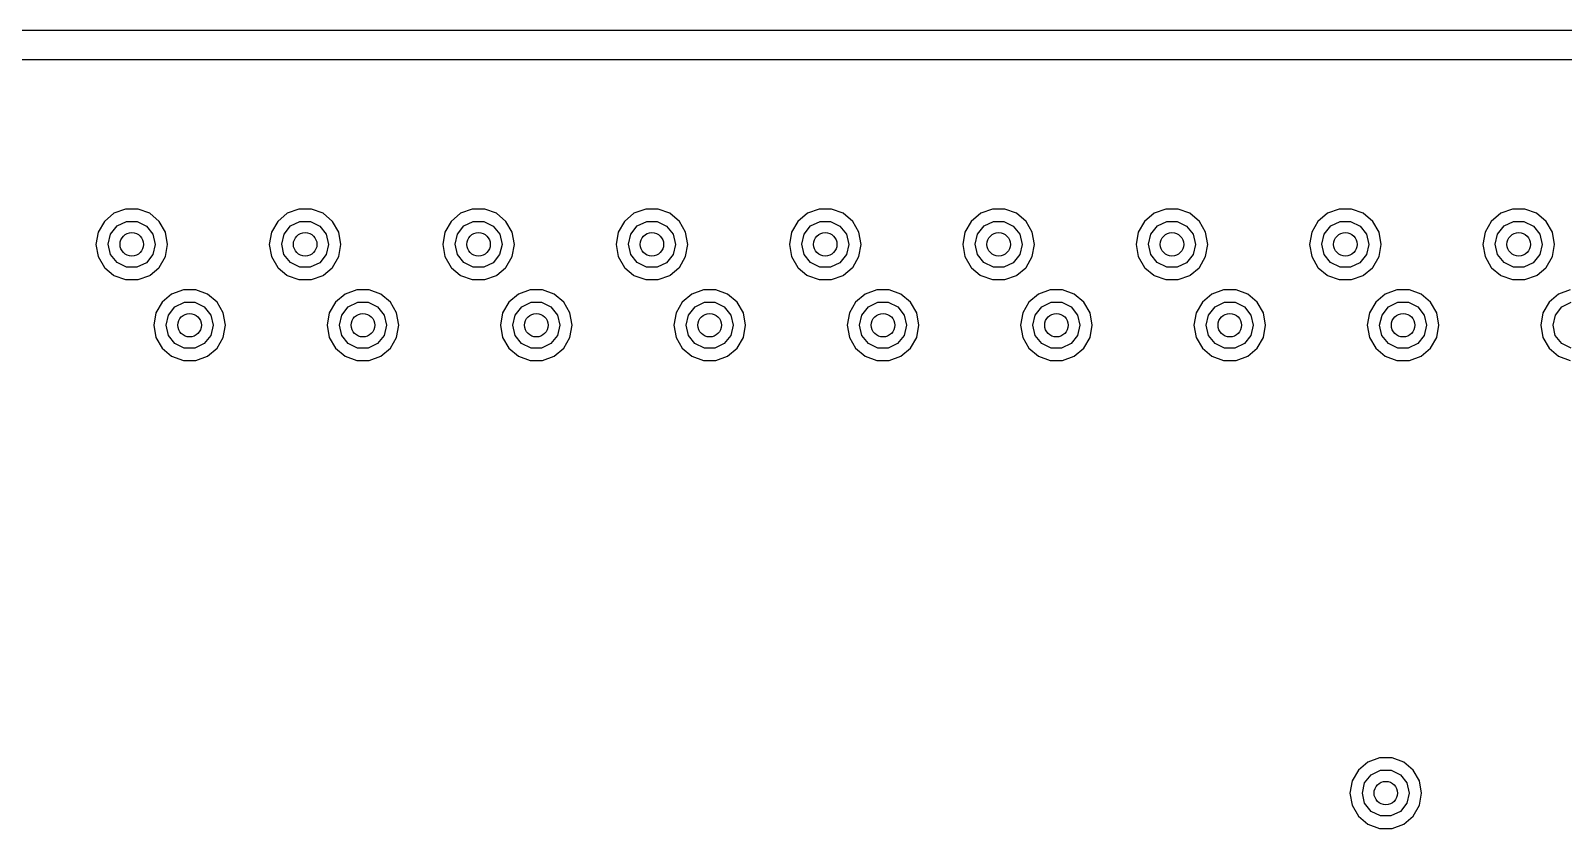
# Model space of a CAD drawing. Extents: x 2.01 to 4.77, y -4.11 to -1.35.
# Drawn here: x 2.584 to 3.106, y -1.908 to -1.636 of the extents above; entities that cross this region are included whole.
import ezdxf

# ---------------------------------------------------------------- set-up
doc = ezdxf.new("R2010")
doc.units = 0
doc.header["$MEASUREMENT"] = 0
doc.layers.add('BLACK', color=7, linetype='CONTINUOUS')

msp = doc.modelspace()

# ---------------------------------------------------------------- linework, layer by layer
at = {"layer": 'BLACK', "linetype": 'CONTINUOUS'}
for p, q in [((3.78411, -1.63583), (2.40854, -1.63583)), ((2.41864, -1.64567), (3.33682, -1.64567)), ((2.61599, -1.69664), (2.61201, -1.69809)), ((2.62023, -1.69664), (2.61599, -1.69664)), ((2.62421, -1.69809), (2.62023, -1.69664)), ((2.67505, -1.69664), (2.67106, -1.69809)), ((2.67928, -1.69664), (2.67505, -1.69664)), ((2.68327, -1.69809), (2.67928, -1.69664)), ((2.7341, -1.69664), (2.73012, -1.69809)), ((2.73834, -1.69664), (2.7341, -1.69664)), ((2.74232, -1.69809), (2.73834, -1.69664)), ((2.79316, -1.69664), (2.78917, -1.69809)), ((2.79739, -1.69664), (2.79316, -1.69664)), ((2.80138, -1.69809), (2.79739, -1.69664)), ((2.85221, -1.69664), (2.84823, -1.69809)), ((2.85645, -1.69664), (2.85221, -1.69664)), ((2.86043, -1.69809), (2.85645, -1.69664)), ((2.91127, -1.69664), (2.90728, -1.69809)), ((2.91551, -1.69664), (2.91127, -1.69664)), ((2.91949, -1.69809), (2.91551, -1.69664)), ((2.97032, -1.69664), (2.96634, -1.69809)), ((2.97456, -1.69664), (2.97032, -1.69664)), ((2.97854, -1.69809), (2.97456, -1.69664)), ((3.02938, -1.69664), (3.02539, -1.69809)), ((3.03362, -1.69664), (3.02938, -1.69664)), ((3.0376, -1.69809), (3.03362, -1.69664)), ((3.08843, -1.69664), (3.08445, -1.69809)), ((3.09267, -1.69664), (3.08843, -1.69664)), ((3.09665, -1.69809), (3.09267, -1.69664)), ((2.60876, -1.70082), (2.60664, -1.70449)), ((2.61201, -1.69809), (2.60876, -1.70082)), ((2.61313, -1.7024), (2.61634, -1.70086)), ((2.61634, -1.70086), (2.6199, -1.70086)), ((2.6199, -1.70086), (2.6231, -1.70241)), ((2.62746, -1.70082), (2.62421, -1.69809)), ((2.62958, -1.70449), (2.62746, -1.70082)), ((2.66782, -1.70082), (2.6657, -1.70449)), ((2.67106, -1.69809), (2.66782, -1.70082)), ((2.67219, -1.7024), (2.67539, -1.70086)), ((2.67539, -1.70086), (2.67895, -1.70086)), ((2.67895, -1.70086), (2.68216, -1.70241)), ((2.68651, -1.70082), (2.68327, -1.69809)), ((2.68863, -1.70449), (2.68651, -1.70082)), ((2.72687, -1.70082), (2.72475, -1.70449)), ((2.73012, -1.69809), (2.72687, -1.70082)), ((2.73124, -1.7024), (2.73445, -1.70086)), ((2.73445, -1.70086), (2.73801, -1.70086)), ((2.73801, -1.70086), (2.74121, -1.70241)), ((2.74557, -1.70082), (2.74232, -1.69809)), ((2.74769, -1.70449), (2.74557, -1.70082)), ((2.78593, -1.70082), (2.78381, -1.70449)), ((2.78917, -1.69809), (2.78593, -1.70082)), ((2.7903, -1.7024), (2.7935, -1.70086)), ((2.7935, -1.70086), (2.79706, -1.70086)), ((2.79706, -1.70086), (2.80027, -1.70241)), ((2.80463, -1.70082), (2.80138, -1.69809)), ((2.80674, -1.70449), (2.80463, -1.70082)), ((2.84498, -1.70082), (2.84286, -1.70449)), ((2.84823, -1.69809), (2.84498, -1.70082)), ((2.84935, -1.7024), (2.85256, -1.70086)), ((2.85256, -1.70086), (2.85612, -1.70086)), ((2.85612, -1.70086), (2.85932, -1.70241)), ((2.86368, -1.70082), (2.86043, -1.69809)), ((2.8658, -1.70449), (2.86368, -1.70082)), ((2.90404, -1.70082), (2.90192, -1.70449)), ((2.90728, -1.69809), (2.90404, -1.70082)), ((2.90841, -1.7024), (2.91161, -1.70086)), ((2.91161, -1.70086), (2.91517, -1.70086)), ((2.91517, -1.70086), (2.91838, -1.70241)), ((2.92274, -1.70082), (2.91949, -1.69809)), ((2.92485, -1.70449), (2.92274, -1.70082)), ((2.96309, -1.70082), (2.96097, -1.70449)), ((2.96634, -1.69809), (2.96309, -1.70082)), ((2.96746, -1.7024), (2.97067, -1.70086)), ((2.97067, -1.70086), (2.97423, -1.70086)), ((2.97423, -1.70086), (2.97743, -1.70241)), ((2.98179, -1.70082), (2.97854, -1.69809)), ((2.98391, -1.70449), (2.98179, -1.70082)), ((3.02215, -1.70082), (3.02003, -1.70449)), ((3.02539, -1.69809), (3.02215, -1.70082)), ((3.02652, -1.7024), (3.02972, -1.70086)), ((3.02972, -1.70086), (3.03328, -1.70086)), ((3.03328, -1.70086), (3.03649, -1.70241)), ((3.04085, -1.70082), (3.0376, -1.69809)), ((3.04297, -1.70449), (3.04085, -1.70082)), ((3.0812, -1.70082), (3.07908, -1.70449)), ((3.08445, -1.69809), (3.0812, -1.70082)), ((3.08557, -1.7024), (3.08878, -1.70086)), ((3.08878, -1.70086), (3.09234, -1.70086)), ((3.09234, -1.70086), (3.09554, -1.70241)), ((3.0999, -1.70082), (3.09665, -1.69809)), ((3.10202, -1.70449), (3.0999, -1.70082)), ((2.60664, -1.70449), (2.60591, -1.70866)), ((2.61011, -1.70865), (2.61091, -1.70518)), ((2.61091, -1.70518), (2.61313, -1.7024)), ((2.6231, -1.70241), (2.62532, -1.70519)), ((2.62532, -1.70519), (2.62611, -1.70866)), ((2.63032, -1.70866), (2.62958, -1.70449)), ((2.6657, -1.70449), (2.66496, -1.70866)), ((2.66917, -1.70865), (2.66996, -1.70518)), ((2.66996, -1.70518), (2.67219, -1.7024)), ((2.68216, -1.70241), (2.68437, -1.70519)), ((2.68437, -1.70519), (2.68517, -1.70866)), ((2.68937, -1.70866), (2.68863, -1.70449)), ((2.72475, -1.70449), (2.72402, -1.70866)), ((2.72822, -1.70865), (2.72902, -1.70518)), ((2.72902, -1.70518), (2.73124, -1.7024)), ((2.74121, -1.70241), (2.74343, -1.70519)), ((2.74343, -1.70519), (2.74422, -1.70866)), ((2.74843, -1.70866), (2.74769, -1.70449)), ((2.78381, -1.70449), (2.78307, -1.70866)), ((2.78728, -1.70865), (2.78807, -1.70518)), ((2.78807, -1.70518), (2.7903, -1.7024)), ((2.80027, -1.70241), (2.80248, -1.70519)), ((2.80248, -1.70519), (2.80328, -1.70866)), ((2.80748, -1.70866), (2.80674, -1.70449)), ((2.84286, -1.70449), (2.84213, -1.70866)), ((2.84633, -1.70865), (2.84713, -1.70518)), ((2.84713, -1.70518), (2.84935, -1.7024)), ((2.85932, -1.70241), (2.86154, -1.70519)), ((2.86154, -1.70519), (2.86233, -1.70866)), ((2.86654, -1.70866), (2.8658, -1.70449)), ((2.90192, -1.70449), (2.90118, -1.70866)), ((2.90539, -1.70865), (2.90618, -1.70518)), ((2.90618, -1.70518), (2.90841, -1.7024)), ((2.91838, -1.70241), (2.92059, -1.70519)), ((2.92059, -1.70519), (2.92139, -1.70866)), ((2.92559, -1.70866), (2.92485, -1.70449)), ((2.96097, -1.70449), (2.96024, -1.70866)), ((2.96444, -1.70865), (2.96524, -1.70518)), ((2.96524, -1.70518), (2.96746, -1.7024)), ((2.97743, -1.70241), (2.97965, -1.70519)), ((2.97965, -1.70519), (2.98044, -1.70866)), ((2.98465, -1.70866), (2.98391, -1.70449)), ((3.02003, -1.70449), (3.01929, -1.70866)), ((3.0235, -1.70865), (3.02429, -1.70518)), ((3.02429, -1.70518), (3.02652, -1.7024)), ((3.03649, -1.70241), (3.0387, -1.70519)), ((3.0387, -1.70519), (3.0395, -1.70866)), ((3.0437, -1.70866), (3.04297, -1.70449)), ((3.07908, -1.70449), (3.07835, -1.70866)), ((3.08255, -1.70865), (3.08335, -1.70518)), ((3.08335, -1.70518), (3.08557, -1.7024)), ((3.09554, -1.70241), (3.09776, -1.70519)), ((3.09776, -1.70519), (3.09855, -1.70866)), ((3.10276, -1.70866), (3.10202, -1.70449)), ((2.60591, -1.70866), (2.60664, -1.71284)), ((2.6109, -1.71212), (2.61011, -1.70865)), ((2.61311, -1.7149), (2.6109, -1.71212)), ((2.62531, -1.71216), (2.62308, -1.71493)), ((2.62611, -1.70869), (2.62531, -1.71216)), ((2.62611, -1.70866), (2.62611, -1.70869)), ((2.62958, -1.71284), (2.63032, -1.70866)), ((2.66496, -1.70866), (2.6657, -1.71284)), ((2.66995, -1.71212), (2.66917, -1.70865)), ((2.67216, -1.7149), (2.66995, -1.71212)), ((2.68436, -1.71216), (2.68213, -1.71493)), ((2.68517, -1.70869), (2.68436, -1.71216)), ((2.68517, -1.70866), (2.68517, -1.70869)), ((2.68863, -1.71284), (2.68937, -1.70866)), ((2.72402, -1.70866), (2.72475, -1.71284)), ((2.72901, -1.71212), (2.72822, -1.70865)), ((2.73122, -1.7149), (2.72901, -1.71212)), ((2.74342, -1.71216), (2.74119, -1.71493)), ((2.74422, -1.70869), (2.74342, -1.71216)), ((2.74422, -1.70866), (2.74422, -1.70869)), ((2.74769, -1.71284), (2.74843, -1.70866)), ((2.78307, -1.70866), (2.78381, -1.71284)), ((2.78806, -1.71212), (2.78728, -1.70865)), ((2.79027, -1.7149), (2.78806, -1.71212)), ((2.80247, -1.71216), (2.80024, -1.71493)), ((2.80328, -1.70869), (2.80247, -1.71216)), ((2.80328, -1.70866), (2.80328, -1.70869)), ((2.80674, -1.71284), (2.80748, -1.70866)), ((2.84213, -1.70866), (2.84286, -1.71284)), ((2.84712, -1.71212), (2.84633, -1.70865)), ((2.84933, -1.7149), (2.84712, -1.71212)), ((2.86153, -1.71216), (2.8593, -1.71493)), ((2.86233, -1.70869), (2.86153, -1.71216)), ((2.86233, -1.70866), (2.86233, -1.70869)), ((2.8658, -1.71284), (2.86654, -1.70866)), ((2.90118, -1.70866), (2.90192, -1.71284)), ((2.90617, -1.71212), (2.90539, -1.70865)), ((2.90838, -1.7149), (2.90617, -1.71212)), ((2.92058, -1.71216), (2.91836, -1.71493)), ((2.92139, -1.70869), (2.92058, -1.71216)), ((2.92139, -1.70866), (2.92139, -1.70869)), ((2.92485, -1.71284), (2.92559, -1.70866)), ((2.96024, -1.70866), (2.96097, -1.71284)), ((2.96523, -1.71212), (2.96444, -1.70865)), ((2.96744, -1.7149), (2.96523, -1.71212)), ((2.97964, -1.71216), (2.97741, -1.71493)), ((2.98044, -1.70869), (2.97964, -1.71216)), ((2.98044, -1.70866), (2.98044, -1.70869)), ((2.98391, -1.71284), (2.98465, -1.70866)), ((3.01929, -1.70866), (3.02003, -1.71284)), ((3.02428, -1.71212), (3.0235, -1.70865)), ((3.02649, -1.7149), (3.02428, -1.71212)), ((3.03869, -1.71216), (3.03647, -1.71493)), ((3.0395, -1.70869), (3.03869, -1.71216)), ((3.0395, -1.70866), (3.0395, -1.70869)), ((3.04297, -1.71284), (3.0437, -1.70866)), ((3.07835, -1.70866), (3.07908, -1.71284)), ((3.08334, -1.71212), (3.08255, -1.70865)), ((3.08555, -1.7149), (3.08334, -1.71212)), ((3.09775, -1.71216), (3.09552, -1.71493)), ((3.09855, -1.70869), (3.09775, -1.71216)), ((3.09855, -1.70866), (3.09855, -1.70869)), ((3.10202, -1.71284), (3.10276, -1.70866)), ((2.60664, -1.71284), (2.60876, -1.71651)), ((2.60876, -1.71651), (2.60889, -1.71662)), ((2.60889, -1.71662), (2.61188, -1.71912)), ((2.61631, -1.71646), (2.61311, -1.7149)), ((2.61987, -1.71647), (2.61631, -1.71646)), ((2.62308, -1.71493), (2.61987, -1.71647)), ((2.62434, -1.71912), (2.62733, -1.71662)), ((2.62733, -1.71662), (2.62746, -1.71651)), ((2.62746, -1.71651), (2.62958, -1.71284)), ((2.6657, -1.71284), (2.66782, -1.71651)), ((2.66782, -1.71651), (2.66795, -1.71662)), ((2.66795, -1.71662), (2.67093, -1.71912)), ((2.67537, -1.71646), (2.67216, -1.7149)), ((2.67892, -1.71647), (2.67537, -1.71646)), ((2.68213, -1.71493), (2.67892, -1.71647)), ((2.6834, -1.71912), (2.68638, -1.71662)), ((2.68638, -1.71662), (2.68651, -1.71651)), ((2.68651, -1.71651), (2.68863, -1.71284)), ((2.72475, -1.71284), (2.72687, -1.71651)), ((2.72687, -1.71651), (2.727, -1.71662)), ((2.727, -1.71662), (2.72999, -1.71912)), ((2.73442, -1.71646), (2.73122, -1.7149)), ((2.73798, -1.71647), (2.73442, -1.71646)), ((2.74119, -1.71493), (2.73798, -1.71647)), ((2.74245, -1.71912), (2.74544, -1.71662)), ((2.74544, -1.71662), (2.74557, -1.71651)), ((2.74557, -1.71651), (2.74769, -1.71284)), ((2.78381, -1.71284), (2.78593, -1.71651)), ((2.78593, -1.71651), (2.78606, -1.71662)), ((2.78606, -1.71662), (2.78904, -1.71912)), ((2.79348, -1.71646), (2.79027, -1.7149)), ((2.79703, -1.71647), (2.79348, -1.71646)), ((2.80024, -1.71493), (2.79703, -1.71647)), ((2.80151, -1.71912), (2.80449, -1.71662)), ((2.80449, -1.71662), (2.80463, -1.71651)), ((2.80463, -1.71651), (2.80674, -1.71284)), ((2.84286, -1.71284), (2.84498, -1.71651)), ((2.84498, -1.71651), (2.84511, -1.71662)), ((2.84511, -1.71662), (2.8481, -1.71912)), ((2.85253, -1.71646), (2.84933, -1.7149)), ((2.85609, -1.71647), (2.85253, -1.71646)), ((2.8593, -1.71493), (2.85609, -1.71647)), ((2.86057, -1.71912), (2.86355, -1.71662)), ((2.86355, -1.71662), (2.86368, -1.71651)), ((2.86368, -1.71651), (2.8658, -1.71284)), ((2.90192, -1.71284), (2.90404, -1.71651)), ((2.90404, -1.71651), (2.90417, -1.71662)), ((2.90417, -1.71662), (2.90715, -1.71912)), ((2.91159, -1.71646), (2.90838, -1.7149)), ((2.91514, -1.71647), (2.91159, -1.71646)), ((2.91836, -1.71493), (2.91514, -1.71647)), ((2.91962, -1.71912), (2.9226, -1.71662)), ((2.9226, -1.71662), (2.92274, -1.71651)), ((2.92274, -1.71651), (2.92485, -1.71284)), ((2.96097, -1.71284), (2.96309, -1.71651)), ((2.96309, -1.71651), (2.96322, -1.71662)), ((2.96322, -1.71662), (2.96621, -1.71912)), ((2.97064, -1.71646), (2.96744, -1.7149)), ((2.9742, -1.71647), (2.97064, -1.71646)), ((2.97741, -1.71493), (2.9742, -1.71647)), ((2.97868, -1.71912), (2.98166, -1.71662)), ((2.98166, -1.71662), (2.98179, -1.71651)), ((2.98179, -1.71651), (2.98391, -1.71284)), ((3.02003, -1.71284), (3.02215, -1.71651)), ((3.02215, -1.71651), (3.02228, -1.71662)), ((3.02228, -1.71662), (3.02526, -1.71912)), ((3.0297, -1.71646), (3.02649, -1.7149)), ((3.03325, -1.71647), (3.0297, -1.71646)), ((3.03647, -1.71493), (3.03325, -1.71647)), ((3.03773, -1.71912), (3.04071, -1.71662)), ((3.04071, -1.71662), (3.04085, -1.71651)), ((3.04085, -1.71651), (3.04297, -1.71284)), ((3.07908, -1.71284), (3.0812, -1.71651)), ((3.0812, -1.71651), (3.08133, -1.71662)), ((3.08133, -1.71662), (3.08432, -1.71912)), ((3.08875, -1.71646), (3.08555, -1.7149)), ((3.09231, -1.71647), (3.08875, -1.71646)), ((3.09552, -1.71493), (3.09231, -1.71647)), ((3.09679, -1.71912), (3.09977, -1.71662)), ((3.09977, -1.71662), (3.0999, -1.71651)), ((3.0999, -1.71651), (3.10202, -1.71284)), ((2.61188, -1.71912), (2.61201, -1.71923)), ((2.61201, -1.71923), (2.61599, -1.72068)), ((2.61599, -1.72068), (2.62023, -1.72068)), ((2.62023, -1.72068), (2.62421, -1.71923)), ((2.62421, -1.71923), (2.62434, -1.71912)), ((2.67093, -1.71912), (2.67106, -1.71923)), ((2.67106, -1.71923), (2.67505, -1.72068)), ((2.67505, -1.72068), (2.67928, -1.72068)), ((2.67928, -1.72068), (2.68327, -1.71923)), ((2.68327, -1.71923), (2.6834, -1.71912)), ((2.72999, -1.71912), (2.73012, -1.71923)), ((2.73012, -1.71923), (2.7341, -1.72068)), ((2.7341, -1.72068), (2.73834, -1.72068)), ((2.73834, -1.72068), (2.74232, -1.71923)), ((2.74232, -1.71923), (2.74245, -1.71912)), ((2.78904, -1.71912), (2.78917, -1.71923)), ((2.78917, -1.71923), (2.79316, -1.72068)), ((2.79316, -1.72068), (2.79739, -1.72068)), ((2.79739, -1.72068), (2.80138, -1.71923)), ((2.80138, -1.71923), (2.80151, -1.71912)), ((2.8481, -1.71912), (2.84823, -1.71923)), ((2.84823, -1.71923), (2.85221, -1.72068)), ((2.85221, -1.72068), (2.85645, -1.72068)), ((2.85645, -1.72068), (2.86043, -1.71923)), ((2.86043, -1.71923), (2.86057, -1.71912)), ((2.90715, -1.71912), (2.90728, -1.71923)), ((2.90728, -1.71923), (2.91127, -1.72068)), ((2.91127, -1.72068), (2.91551, -1.72068)), ((2.91551, -1.72068), (2.91949, -1.71923)), ((2.91949, -1.71923), (2.91962, -1.71912)), ((2.96621, -1.71912), (2.96634, -1.71923)), ((2.96634, -1.71923), (2.97032, -1.72068)), ((2.97032, -1.72068), (2.97456, -1.72068)), ((2.97456, -1.72068), (2.97854, -1.71923)), ((2.97854, -1.71923), (2.97868, -1.71912)), ((3.02526, -1.71912), (3.02539, -1.71923)), ((3.02539, -1.71923), (3.02938, -1.72068)), ((3.02938, -1.72068), (3.03362, -1.72068)), ((3.03362, -1.72068), (3.0376, -1.71923)), ((3.0376, -1.71923), (3.03773, -1.71912)), ((3.08432, -1.71912), (3.08445, -1.71923)), ((3.08445, -1.71923), (3.08843, -1.72068)), ((3.08843, -1.72068), (3.09267, -1.72068)), ((3.09267, -1.72068), (3.09665, -1.71923)), ((3.09665, -1.71923), (3.09679, -1.71912)), ((2.63169, -1.72565), (2.62845, -1.72838)), ((2.63568, -1.7242), (2.63169, -1.72565)), ((2.63991, -1.7242), (2.63568, -1.7242)), ((2.6439, -1.72565), (2.63991, -1.7242)), ((2.64714, -1.72838), (2.6439, -1.72565)), ((2.69075, -1.72565), (2.6875, -1.72838)), ((2.69473, -1.7242), (2.69075, -1.72565)), ((2.69897, -1.7242), (2.69473, -1.7242)), ((2.70295, -1.72565), (2.69897, -1.7242)), ((2.7062, -1.72838), (2.70295, -1.72565)), ((2.7498, -1.72565), (2.74656, -1.72838)), ((2.75379, -1.7242), (2.7498, -1.72565)), ((2.75802, -1.7242), (2.75379, -1.7242)), ((2.76201, -1.72565), (2.75802, -1.7242)), ((2.76526, -1.72838), (2.76201, -1.72565)), ((2.80886, -1.72565), (2.80561, -1.72838)), ((2.81284, -1.7242), (2.80886, -1.72565)), ((2.81708, -1.7242), (2.81284, -1.7242)), ((2.82106, -1.72565), (2.81708, -1.7242)), ((2.82431, -1.72838), (2.82106, -1.72565)), ((2.86791, -1.72565), (2.86467, -1.72838)), ((2.8719, -1.7242), (2.86791, -1.72565)), ((2.87614, -1.7242), (2.8719, -1.7242)), ((2.88012, -1.72565), (2.87614, -1.7242)), ((2.88337, -1.72838), (2.88012, -1.72565)), ((2.92697, -1.72565), (2.92372, -1.72838)), ((2.93095, -1.7242), (2.92697, -1.72565)), ((2.93519, -1.7242), (2.93095, -1.7242)), ((2.93917, -1.72565), (2.93519, -1.7242)), ((2.94242, -1.72838), (2.93917, -1.72565)), ((2.98602, -1.72565), (2.98278, -1.72838)), ((2.99001, -1.7242), (2.98602, -1.72565)), ((2.99425, -1.7242), (2.99001, -1.7242)), ((2.99823, -1.72565), (2.99425, -1.7242)), ((3.00148, -1.72838), (2.99823, -1.72565)), ((3.04508, -1.72565), (3.04183, -1.72838)), ((3.04906, -1.7242), (3.04508, -1.72565)), ((3.0533, -1.7242), (3.04906, -1.7242)), ((3.05728, -1.72565), (3.0533, -1.7242)), ((3.06053, -1.72838), (3.05728, -1.72565)), ((3.10413, -1.72565), (3.10089, -1.72838)), ((3.10812, -1.7242), (3.10413, -1.72565)), ((2.62633, -1.73205), (2.62559, -1.73622)), ((2.62845, -1.72838), (2.62633, -1.73205)), ((2.6298, -1.73621), (2.63059, -1.73274)), ((2.63059, -1.73274), (2.63282, -1.72996)), ((2.63282, -1.72996), (2.63602, -1.72842)), ((2.63602, -1.72842), (2.63958, -1.72842)), ((2.63958, -1.72842), (2.64279, -1.72997)), ((2.64279, -1.72997), (2.645, -1.73275)), ((2.645, -1.73275), (2.6458, -1.73622)), ((2.64926, -1.73205), (2.64714, -1.72838)), ((2.65, -1.73622), (2.64926, -1.73205)), ((2.68538, -1.73205), (2.68465, -1.73622)), ((2.6875, -1.72838), (2.68538, -1.73205)), ((2.68885, -1.73621), (2.68965, -1.73274)), ((2.68965, -1.73274), (2.69187, -1.72996)), ((2.69187, -1.72996), (2.69508, -1.72842)), ((2.69508, -1.72842), (2.69864, -1.72842)), ((2.69864, -1.72842), (2.70184, -1.72997)), ((2.70184, -1.72997), (2.70406, -1.73275)), ((2.70406, -1.73275), (2.70485, -1.73622)), ((2.70832, -1.73205), (2.7062, -1.72838)), ((2.70906, -1.73622), (2.70832, -1.73205)), ((2.74444, -1.73205), (2.7437, -1.73622)), ((2.74656, -1.72838), (2.74444, -1.73205)), ((2.74791, -1.73621), (2.7487, -1.73274)), ((2.7487, -1.73274), (2.75093, -1.72996)), ((2.75093, -1.72996), (2.75413, -1.72842)), ((2.75413, -1.72842), (2.75769, -1.72842)), ((2.75769, -1.72842), (2.7609, -1.72997)), ((2.7609, -1.72997), (2.76311, -1.73275)), ((2.76311, -1.73275), (2.76391, -1.73622)), ((2.76737, -1.73205), (2.76526, -1.72838)), ((2.76811, -1.73622), (2.76737, -1.73205)), ((2.80349, -1.73205), (2.80276, -1.73622)), ((2.80561, -1.72838), (2.80349, -1.73205)), ((2.80696, -1.73621), (2.80776, -1.73274)), ((2.80776, -1.73274), (2.80998, -1.72996)), ((2.80998, -1.72996), (2.81319, -1.72842)), ((2.81319, -1.72842), (2.81675, -1.72842)), ((2.81675, -1.72842), (2.81995, -1.72997)), ((2.81995, -1.72997), (2.82217, -1.73275)), ((2.82217, -1.73275), (2.82296, -1.73622)), ((2.82643, -1.73205), (2.82431, -1.72838)), ((2.82717, -1.73622), (2.82643, -1.73205)), ((2.86255, -1.73205), (2.86181, -1.73622)), ((2.86467, -1.72838), (2.86255, -1.73205)), ((2.86602, -1.73621), (2.86681, -1.73274)), ((2.86681, -1.73274), (2.86904, -1.72996)), ((2.86904, -1.72996), (2.87224, -1.72842)), ((2.87224, -1.72842), (2.8758, -1.72842)), ((2.8758, -1.72842), (2.87901, -1.72997)), ((2.87901, -1.72997), (2.88122, -1.73275)), ((2.88122, -1.73275), (2.88202, -1.73622)), ((2.88548, -1.73205), (2.88337, -1.72838)), ((2.88622, -1.73622), (2.88548, -1.73205)), ((2.9216, -1.73205), (2.92087, -1.73622)), ((2.92372, -1.72838), (2.9216, -1.73205)), ((2.92507, -1.73621), (2.92587, -1.73274)), ((2.92587, -1.73274), (2.92809, -1.72996)), ((2.92809, -1.72996), (2.9313, -1.72842)), ((2.9313, -1.72842), (2.93486, -1.72842)), ((2.93486, -1.72842), (2.93806, -1.72997)), ((2.93806, -1.72997), (2.94028, -1.73275)), ((2.94028, -1.73275), (2.94107, -1.73622)), ((2.94454, -1.73205), (2.94242, -1.72838)), ((2.94528, -1.73622), (2.94454, -1.73205)), ((2.98066, -1.73205), (2.97992, -1.73622)), ((2.98278, -1.72838), (2.98066, -1.73205)), ((2.98413, -1.73621), (2.98492, -1.73274)), ((2.98492, -1.73274), (2.98715, -1.72996)), ((2.98715, -1.72996), (2.99035, -1.72842)), ((2.99035, -1.72842), (2.99391, -1.72842)), ((2.99391, -1.72842), (2.99712, -1.72997)), ((2.99712, -1.72997), (2.99933, -1.73275)), ((2.99933, -1.73275), (3.00013, -1.73622)), ((3.0036, -1.73205), (3.00148, -1.72838)), ((3.00433, -1.73622), (3.0036, -1.73205)), ((3.03971, -1.73205), (3.03898, -1.73622)), ((3.04183, -1.72838), (3.03971, -1.73205)), ((3.04318, -1.73621), (3.04398, -1.73274)), ((3.04398, -1.73274), (3.0462, -1.72996)), ((3.0462, -1.72996), (3.04941, -1.72842)), ((3.04941, -1.72842), (3.05297, -1.72842)), ((3.05297, -1.72842), (3.05617, -1.72997)), ((3.05617, -1.72997), (3.05839, -1.73275)), ((3.05839, -1.73275), (3.05918, -1.73622)), ((3.06265, -1.73205), (3.06053, -1.72838)), ((3.06339, -1.73622), (3.06265, -1.73205)), ((3.09877, -1.73205), (3.09803, -1.73622)), ((3.10089, -1.72838), (3.09877, -1.73205)), ((3.10224, -1.73621), (3.10303, -1.73274)), ((3.10303, -1.73274), (3.10526, -1.72996)), ((3.10526, -1.72996), (3.10846, -1.72842)), ((2.62559, -1.73622), (2.62633, -1.74039)), ((2.63058, -1.73968), (2.6298, -1.73621)), ((2.6458, -1.73625), (2.64499, -1.73971)), ((2.6458, -1.73622), (2.6458, -1.73625)), ((2.64926, -1.74039), (2.65, -1.73622)), ((2.68465, -1.73622), (2.68538, -1.74039)), ((2.68964, -1.73968), (2.68885, -1.73621)), ((2.70485, -1.73625), (2.70405, -1.73971)), ((2.70485, -1.73622), (2.70485, -1.73625)), ((2.70832, -1.74039), (2.70906, -1.73622)), ((2.7437, -1.73622), (2.74444, -1.74039)), ((2.74869, -1.73968), (2.74791, -1.73621)), ((2.76391, -1.73625), (2.7631, -1.73971)), ((2.76391, -1.73622), (2.76391, -1.73625)), ((2.76737, -1.74039), (2.76811, -1.73622)), ((2.80276, -1.73622), (2.80349, -1.74039)), ((2.80775, -1.73968), (2.80696, -1.73621)), ((2.82296, -1.73625), (2.82216, -1.73971)), ((2.82296, -1.73622), (2.82296, -1.73625)), ((2.82643, -1.74039), (2.82717, -1.73622)), ((2.86181, -1.73622), (2.86255, -1.74039)), ((2.8668, -1.73968), (2.86602, -1.73621)), ((2.88202, -1.73625), (2.88121, -1.73971)), ((2.88202, -1.73622), (2.88202, -1.73625)), ((2.88548, -1.74039), (2.88622, -1.73622)), ((2.92087, -1.73622), (2.9216, -1.74039)), ((2.92586, -1.73968), (2.92507, -1.73621)), ((2.94107, -1.73625), (2.94027, -1.73971)), ((2.94107, -1.73622), (2.94107, -1.73625)), ((2.94454, -1.74039), (2.94528, -1.73622)), ((2.97992, -1.73622), (2.98066, -1.74039)), ((2.98491, -1.73968), (2.98413, -1.73621)), ((3.00013, -1.73625), (2.99932, -1.73971)), ((3.00013, -1.73622), (3.00013, -1.73625)), ((3.0036, -1.74039), (3.00433, -1.73622)), ((3.03898, -1.73622), (3.03971, -1.74039)), ((3.04397, -1.73968), (3.04318, -1.73621)), ((3.05918, -1.73625), (3.05838, -1.73971)), ((3.05918, -1.73622), (3.05918, -1.73625)), ((3.06265, -1.74039), (3.06339, -1.73622)), ((3.09803, -1.73622), (3.09877, -1.74039)), ((3.10302, -1.73968), (3.10224, -1.73621)), ((2.62633, -1.74039), (2.62845, -1.74407)), ((2.63279, -1.74246), (2.63058, -1.73968)), ((2.636, -1.74402), (2.63279, -1.74246)), ((2.64276, -1.74249), (2.63955, -1.74402)), ((2.64499, -1.73971), (2.64276, -1.74249)), ((2.64714, -1.74407), (2.64926, -1.74039)), ((2.68538, -1.74039), (2.6875, -1.74407)), ((2.69185, -1.74246), (2.68964, -1.73968)), ((2.69505, -1.74402), (2.69185, -1.74246)), ((2.70182, -1.74249), (2.69861, -1.74402)), ((2.70405, -1.73971), (2.70182, -1.74249)), ((2.7062, -1.74407), (2.70832, -1.74039)), ((2.74444, -1.74039), (2.74656, -1.74407)), ((2.7509, -1.74246), (2.74869, -1.73968)), ((2.75411, -1.74402), (2.7509, -1.74246)), ((2.76087, -1.74249), (2.75766, -1.74402)), ((2.7631, -1.73971), (2.76087, -1.74249)), ((2.76526, -1.74407), (2.76737, -1.74039)), ((2.80349, -1.74039), (2.80561, -1.74407)), ((2.80996, -1.74246), (2.80775, -1.73968)), ((2.81316, -1.74402), (2.80996, -1.74246)), ((2.81993, -1.74249), (2.81672, -1.74402)), ((2.82216, -1.73971), (2.81993, -1.74249)), ((2.82431, -1.74407), (2.82643, -1.74039)), ((2.86255, -1.74039), (2.86467, -1.74407)), ((2.86901, -1.74246), (2.8668, -1.73968)), ((2.87222, -1.74402), (2.86901, -1.74246)), ((2.87898, -1.74249), (2.87577, -1.74402)), ((2.88121, -1.73971), (2.87898, -1.74249)), ((2.88337, -1.74407), (2.88548, -1.74039)), ((2.9216, -1.74039), (2.92372, -1.74407)), ((2.92807, -1.74246), (2.92586, -1.73968)), ((2.93127, -1.74402), (2.92807, -1.74246)), ((2.93804, -1.74249), (2.93483, -1.74402)), ((2.94027, -1.73971), (2.93804, -1.74249)), ((2.94242, -1.74407), (2.94454, -1.74039)), ((2.98066, -1.74039), (2.98278, -1.74407)), ((2.98712, -1.74246), (2.98491, -1.73968)), ((2.99033, -1.74402), (2.98712, -1.74246)), ((2.9971, -1.74249), (2.99388, -1.74402)), ((2.99932, -1.73971), (2.9971, -1.74249)), ((3.00148, -1.74407), (3.0036, -1.74039)), ((3.03971, -1.74039), (3.04183, -1.74407)), ((3.04618, -1.74246), (3.04397, -1.73968)), ((3.04938, -1.74402), (3.04618, -1.74246)), ((3.05615, -1.74249), (3.05294, -1.74402)), ((3.05838, -1.73971), (3.05615, -1.74249)), ((3.06053, -1.74407), (3.06265, -1.74039)), ((3.09877, -1.74039), (3.10089, -1.74407)), ((3.10523, -1.74246), (3.10302, -1.73968)), ((3.10844, -1.74402), (3.10523, -1.74246)), ((2.62845, -1.74407), (2.63169, -1.74679)), ((2.63169, -1.74679), (2.63568, -1.74824)), ((2.63568, -1.74824), (2.63991, -1.74824)), ((2.63955, -1.74402), (2.636, -1.74402)), ((2.63991, -1.74824), (2.6439, -1.74679)), ((2.6439, -1.74679), (2.64714, -1.74407)), ((2.6875, -1.74407), (2.69075, -1.74679)), ((2.69075, -1.74679), (2.69473, -1.74824)), ((2.69473, -1.74824), (2.69897, -1.74824)), ((2.69861, -1.74402), (2.69505, -1.74402)), ((2.69897, -1.74824), (2.70295, -1.74679)), ((2.70295, -1.74679), (2.7062, -1.74407)), ((2.74656, -1.74407), (2.7498, -1.74679)), ((2.7498, -1.74679), (2.75379, -1.74824)), ((2.75379, -1.74824), (2.75802, -1.74824)), ((2.75766, -1.74402), (2.75411, -1.74402)), ((2.75802, -1.74824), (2.76201, -1.74679)), ((2.76201, -1.74679), (2.76526, -1.74407)), ((2.80561, -1.74407), (2.80886, -1.74679)), ((2.80886, -1.74679), (2.81284, -1.74824)), ((2.81284, -1.74824), (2.81708, -1.74824)), ((2.81672, -1.74402), (2.81316, -1.74402)), ((2.81708, -1.74824), (2.82106, -1.74679)), ((2.82106, -1.74679), (2.82431, -1.74407)), ((2.86467, -1.74407), (2.86791, -1.74679)), ((2.86791, -1.74679), (2.8719, -1.74824)), ((2.8719, -1.74824), (2.87614, -1.74824)), ((2.87577, -1.74402), (2.87222, -1.74402)), ((2.87614, -1.74824), (2.88012, -1.74679)), ((2.88012, -1.74679), (2.88337, -1.74407)), ((2.92372, -1.74407), (2.92697, -1.74679)), ((2.92697, -1.74679), (2.93095, -1.74824)), ((2.93095, -1.74824), (2.93519, -1.74824)), ((2.93483, -1.74402), (2.93127, -1.74402)), ((2.93519, -1.74824), (2.93917, -1.74679)), ((2.93917, -1.74679), (2.94242, -1.74407)), ((2.98278, -1.74407), (2.98602, -1.74679)), ((2.98602, -1.74679), (2.99001, -1.74824)), ((2.99001, -1.74824), (2.99425, -1.74824)), ((2.99388, -1.74402), (2.99033, -1.74402)), ((2.99425, -1.74824), (2.99823, -1.74679)), ((2.99823, -1.74679), (3.00148, -1.74407)), ((3.04183, -1.74407), (3.04508, -1.74679)), ((3.04508, -1.74679), (3.04906, -1.74824)), ((3.04906, -1.74824), (3.0533, -1.74824)), ((3.05294, -1.74402), (3.04938, -1.74402)), ((3.0533, -1.74824), (3.05728, -1.74679)), ((3.05728, -1.74679), (3.06053, -1.74407)), ((3.10089, -1.74407), (3.10413, -1.74679)), ((3.10413, -1.74679), (3.10812, -1.74824)), ((3.04316, -1.88365), (3.03917, -1.8851)), ((3.04739, -1.88365), (3.04316, -1.88365)), ((3.05138, -1.8851), (3.04739, -1.88365)), ((3.03593, -1.88782), (3.03381, -1.89149)), ((3.03917, -1.8851), (3.03593, -1.88782)), ((3.03807, -1.89219), (3.0403, -1.88941)), ((3.0403, -1.88941), (3.0435, -1.88787)), ((3.0435, -1.88787), (3.04706, -1.88787)), ((3.04706, -1.88787), (3.05027, -1.88942)), ((3.05027, -1.88942), (3.05248, -1.8922)), ((3.05463, -1.88782), (3.05138, -1.8851)), ((3.05674, -1.89149), (3.05463, -1.88782)), ((3.03381, -1.89149), (3.03307, -1.89567)), ((3.03728, -1.89566), (3.03807, -1.89219)), ((3.05248, -1.8922), (3.05328, -1.89567)), ((3.05748, -1.89567), (3.05674, -1.89149)), ((3.03307, -1.89567), (3.03381, -1.89984)), ((3.03381, -1.89984), (3.03593, -1.90351)), ((3.03806, -1.89913), (3.03728, -1.89566)), ((3.04027, -1.90191), (3.03806, -1.89913)), ((3.05247, -1.89916), (3.05024, -1.90194)), ((3.05328, -1.8957), (3.05247, -1.89916)), ((3.05328, -1.89567), (3.05328, -1.8957)), ((3.05463, -1.90351), (3.05674, -1.89984)), ((3.05674, -1.89984), (3.05748, -1.89567)), ((3.03593, -1.90351), (3.03917, -1.90624)), ((3.04348, -1.90346), (3.04027, -1.90191)), ((3.04703, -1.90347), (3.04348, -1.90346)), ((3.05024, -1.90194), (3.04703, -1.90347)), ((3.05138, -1.90624), (3.05463, -1.90351)), ((3.03917, -1.90624), (3.04316, -1.90769)), ((3.04316, -1.90769), (3.04739, -1.90769)), ((3.04739, -1.90769), (3.05138, -1.90624))]:
    msp.add_line(p, q, dxfattribs=at)
at = {"layer": 'BLACK'}
for centre in [(2.61811, -1.70866), (2.67717, -1.70866), (2.73622, -1.70866), (2.79528, -1.70866), (2.85433, -1.70866), (2.91339, -1.70866), (2.97244, -1.70866), (3.0315, -1.70866), (3.09055, -1.70866), (2.6378, -1.73622), (2.69685, -1.73622), (2.75591, -1.73622), (2.81496, -1.73622), (2.87402, -1.73622), (2.93307, -1.73622), (2.99213, -1.73622), (3.05118, -1.73622), (3.04528, -1.89567)]:
    msp.add_circle(centre, 0.004, dxfattribs=at)

doc.saveas('drawing.dxf')
